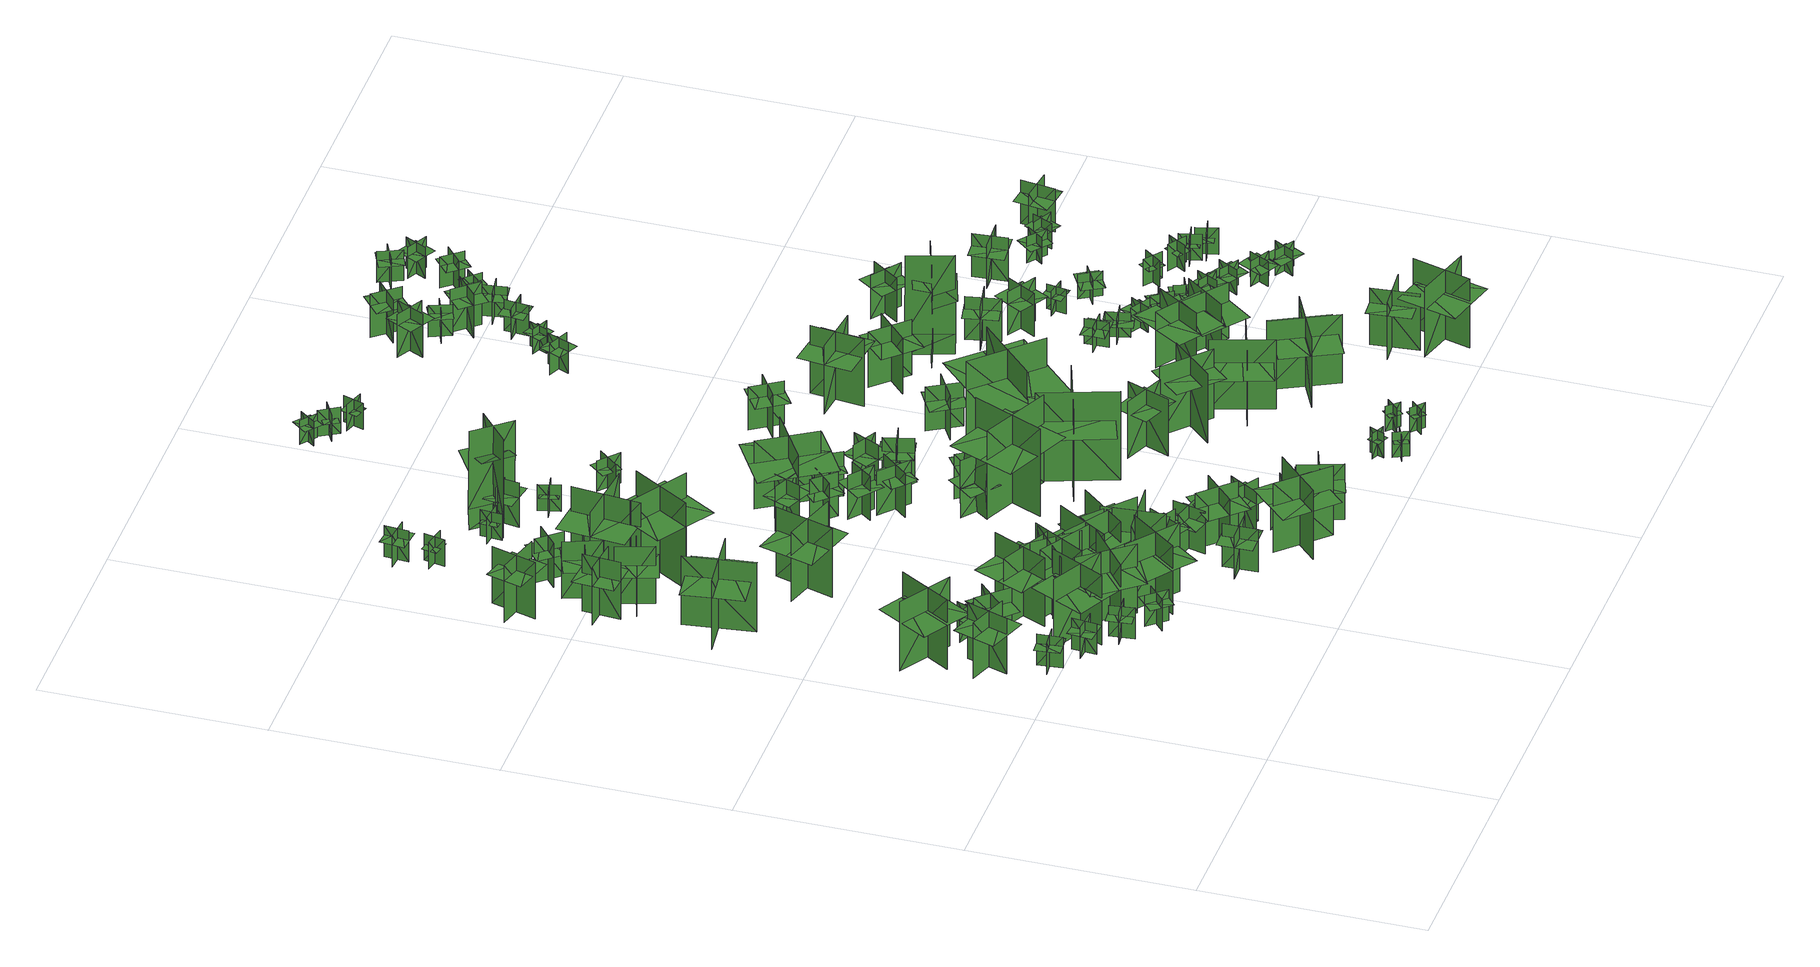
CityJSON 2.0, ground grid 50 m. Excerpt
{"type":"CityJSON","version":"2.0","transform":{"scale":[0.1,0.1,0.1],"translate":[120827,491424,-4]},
"CityObjects":{
"tree1":{"type":"SolitaryVegetationObject","geometry":[{"type":"MultiSurface","lod":"1","boundaries":[[[0,1,2]],[[0,2,3]],[[4,5,6]],[[4,6,7]],[[8,9,10]],[[8,10,11]],[[8,11,12]],[[8,12,13]]]}]},
"tree2":{"type":"SolitaryVegetationObject","geometry":[{"type":"MultiSurface","lod":"1","boundaries":[[[14,15,16]],[[14,16,17]],[[18,19,20]],[[18,20,21]],[[22,23,24]],[[22,24,25]],[[22,25,26]],[[22,26,27]]]}]},
"tree3":{"type":"SolitaryVegetationObject","geometry":[{"type":"MultiSurface","lod":"1","boundaries":[[[28,29,30]],[[28,30,31]],[[32,33,34]],[[32,34,35]],[[36,37,38]],[[36,38,39]],[[36,39,40]],[[36,40,41]]]}]},
"tree4":{"type":"SolitaryVegetationObject","geometry":[{"type":"MultiSurface","lod":"1","boundaries":[[[42,43,44]],[[42,44,45]],[[46,47,48]],[[46,48,49]],[[50,51,52]],[[50,52,53]],[[50,53,54]],[[50,54,55]]]}]},
"tree5":{"type":"SolitaryVegetationObject","geometry":[{"type":"MultiSurface","lod":"1","boundaries":[[[56,57,58]],[[56,58,59]],[[60,61,62]],[[60,62,63]],[[64,65,66]],[[64,66,67]],[[64,67,68]],[[64,68,69]]]}]},
"tree6":{"type":"SolitaryVegetationObject","geometry":[{"type":"MultiSurface","lod":"1","boundaries":[[[70,71,72]],[[70,72,73]],[[74,75,76]],[[74,76,77]],[[78,79,80]],[[78,80,81]],[[78,81,82]],[[78,82,83]]]}]},
"tree7":{"type":"SolitaryVegetationObject","geometry":[{"type":"MultiSurface","lod":"1","boundaries":[[[84,85,86]],[[84,86,87]],[[88,89,90]],[[88,90,91]],[[92,93,94]],[[92,94,95]],[[92,95,96]],[[92,96,97]]]}]},
"tree8":{"type":"SolitaryVegetationObject","geometry":[{"type":"MultiSurface","lod":"1","boundaries":[[[98,99,100]],[[98,100,101]],[[102,103,104]],[[102,104,105]],[[106,107,108]],[[106,108,109]],[[106,109,110]],[[106,110,111]]]}]},
"tree9":{"type":"SolitaryVegetationObject","geometry":[{"type":"MultiSurface","lod":"1","boundaries":[[[112,113,114]],[[112,114,115]],[[116,117,118]],[[116,118,119]],[[120,121,122]],[[120,122,123]],[[120,123,124]],[[120,124,125]]]}]},
"tree10":{"type":"SolitaryVegetationObject","geometry":[{"type":"MultiSurface","lod":"1","boundaries":[[[126,127,128]],[[126,128,129]],[[130,131,132]],[[130,132,133]],[[134,135,136]],[[134,136,137]],[[134,137,138]],[[134,138,139]]]}]},
"tree11":{"type":"SolitaryVegetationObject","geometry":[{"type":"MultiSurface","lod":"1","boundaries":[[[140,141,142]],[[140,142,143]],[[144,145,146]],[[144,146,147]],[[148,149,150]],[[148,150,151]],[[148,151,152]],[[148,152,153]]]}]},
"tree12":{"type":"SolitaryVegetationObject","geometry":[{"type":"MultiSurface","lod":"1","boundaries":[[[154,155,156]],[[154,156,157]],[[158,159,160]],[[158,160,161]],[[162,163,164]],[[162,164,165]],[[162,165,166]],[[162,166,167]]]}]},
"tree13":{"type":"SolitaryVegetationObject","geometry":[{"type":"MultiSurface","lod":"1","boundaries":[[[168,169,170]],[[168,170,171]],[[172,173,174]],[[172,174,175]],[[176,177,178]],[[176,178,179]],[[176,179,180]],[[176,180,181]]]}]},
"tree14":{"type":"SolitaryVegetationObject","geometry":[{"type":"MultiSurface","lod":"1","boundaries":[[[182,183,184]],[[182,184,185]],[[186,187,188]],[[186,188,189]],[[190,191,192]],[[190,192,193]],[[190,193,194]],[[190,194,195]]]}]},
"tree15":{"type":"SolitaryVegetationObject","geometry":[{"type":"MultiSurface","lod":"1","boundaries":[[[196,197,198]],[[196,198,199]],[[200,201,202]],[[200,202,203]],[[204,205,206]],[[204,206,207]],[[204,207,208]],[[204,208,209]]]}]},
"tree16":{"type":"SolitaryVegetationObject","geometry":[{"type":"MultiSurface","lod":"1","boundaries":[[[210,211,212]],[[210,212,213]],[[214,215,216]],[[214,216,217]],[[218,219,220]],[[218,220,221]],[[218,222,223]],[[218,223,219]]]}]},
"tree17":{"type":"SolitaryVegetationObject","geometry":[{"type":"MultiSurface","lod":"1","boundaries":[[[224,225,226]],[[224,226,227]],[[228,229,230]],[[228,230,231]],[[232,233,234]],[[232,234,235]],[[232,236,237]],[[232,237,233]]]}]},
"tree18":{"type":"SolitaryVegetationObject","geometry":[{"type":"MultiSurface","lod":"1","boundaries":[[[238,239,240]],[[238,240,241]],[[242,243,244]],[[242,244,245]],[[246,247,248]],[[246,248,249]],[[246,250,251]],[[246,251,247]]]}]},
"tree19":{"type":"SolitaryVegetationObject","geometry":[{"type":"MultiSurface","lod":"1","boundaries":[[[252,253,254]],[[252,254,255]],[[256,257,258]],[[256,258,259]],[[260,261,262]],[[260,262,263]],[[260,263,264]],[[260,264,265]]]}]},
"tree20":{"type":"SolitaryVegetationObject","geometry":[{"type":"MultiSurface","lod":"1","boundaries":[[[266,267,268]],[[266,268,269]],[[270,271,272]],[[270,272,273]],[[274,275,276]],[[274,276,277]],[[274,278,279]],[[274,279,275]]]}]},
"tree21":{"type":"SolitaryVegetationObject","geometry":[{"type":"MultiSurface","lod":"1","boundaries":[[[280,281,282]],[[280,282,283]],[[284,285,286]],[[284,286,287]],[[288,289,290]],[[288,290,291]],[[288,291,292]],[[288,292,293]]]}]},
"tree22":{"type":"SolitaryVegetationObject","geometry":[{"type":"MultiSurface","lod":"1","boundaries":[[[294,295,296]],[[294,296,297]],[[298,299,300]],[[298,300,301]],[[302,303,304]],[[302,304,305]],[[302,305,306]],[[302,306,307]]]}]},
"tree23":{"type":"SolitaryVegetationObject","geometry":[{"type":"MultiSurface","lod":"1","boundaries":[[[308,309,310]],[[308,310,311]],[[312,313,314]],[[312,314,315]],[[316,317,318]],[[316,318,319]],[[316,319,320]],[[316,320,321]]]}]},
"tree24":{"type":"SolitaryVegetationObject","geometry":[{"type":"MultiSurface","lod":"1","boundaries":[[[322,323,324]],[[322,324,325]],[[326,327,328]],[[326,328,329]],[[330,331,332]],[[330,332,333]],[[330,333,334]],[[330,334,335]]]}]},
"tree25":{"type":"SolitaryVegetationObject","geometry":[{"type":"MultiSurface","lod":"1","boundaries":[[[336,337,338]],[[336,338,339]],[[340,341,342]],[[340,342,343]],[[344,345,346]],[[344,346,347]],[[344,348,349]],[[344,349,345]]]}]},
"tree26":{"type":"SolitaryVegetationObject","geometry":[{"type":"MultiSurface","lod":"1","boundaries":[[[350,351,352]],[[350,352,353]],[[354,355,356]],[[354,356,357]],[[358,359,360]],[[358,360,361]],[[358,361,362]],[[358,362,363]]]}]},
"tree27":{"type":"SolitaryVegetationObject","geometry":[{"type":"MultiSurface","lod":"1","boundaries":[[[364,365,366]],[[364,366,367]],[[368,369,370]],[[368,370,371]],[[372,373,374]],[[372,374,375]],[[372,375,376]],[[372,376,377]]]}]},
"tree28":{"type":"SolitaryVegetationObject","geometry":[{"type":"MultiSurface","lod":"1","boundaries":[[[378,379,380]],[[378,380,381]],[[382,383,384]],[[382,384,385]],[[386,387,388]],[[386,388,389]],[[386,389,390]],[[386,390,391]]]}]},
"tree29":{"type":"SolitaryVegetationObject","geometry":[{"type":"MultiSurface","lod":"1","boundaries":[[[392,393,394]],[[392,394,395]],[[396,397,398]],[[396,398,399]],[[400,401,402]],[[400,402,403]],[[400,403,404]],[[400,404,405]]]}]},
"tree30":{"type":"SolitaryVegetationObject","geometry":[{"type":"MultiSurface","lod":"1","boundaries":[[[406,407,408]],[[406,408,409]],[[410,411,412]],[[410,412,413]],[[414,415,416]],[[414,416,417]],[[414,417,418]],[[414,418,419]]]}]},
"tree31":{"type":"SolitaryVegetationObject","geometry":[{"type":"MultiSurface","lod":"1","boundaries":[[[420,421,422]],[[420,422,423]],[[424,425,426]],[[424,426,427]],[[428,429,430]],[[428,430,431]],[[428,431,432]],[[428,432,433]]]}]},
"tree32":{"type":"SolitaryVegetationObject","geometry":[{"type":"MultiSurface","lod":"1","boundaries":[[[434,435,436]],[[434,436,437]],[[438,439,440]],[[438,440,441]],[[442,443,444]],[[442,444,445]],[[442,445,446]],[[442,446,447]]]}]},
"tree33":{"type":"SolitaryVegetationObject","geometry":[{"type":"MultiSurface","lod":"1","boundaries":[[[448,449,450]],[[448,450,451]],[[452,453,454]],[[452,454,455]],[[456,457,458]],[[456,458,459]],[[456,459,460]],[[456,460,461]]]}]},
"tree34":{"type":"SolitaryVegetationObject","geometry":[{"type":"MultiSurface","lod":"1","boundaries":[[[462,463,464]],[[462,464,465]],[[466,467,468]],[[466,468,469]],[[470,471,472]],[[470,472,473]],[[470,473,474]],[[470,474,475]]]}]},
"tree35":{"type":"SolitaryVegetationObject","geometry":[{"type":"MultiSurface","lod":"1","boundaries":[[[476,477,478]],[[476,478,479]],[[480,481,482]],[[480,482,483]],[[484,485,486]],[[484,486,487]],[[484,487,488]],[[484,488,489]]]}]},
"tree36":{"type":"SolitaryVegetationObject","geometry":[{"type":"MultiSurface","lod":"1","boundaries":[[[490,491,492]],[[490,492,493]],[[494,495,496]],[[494,496,497]],[[498,499,500]],[[498,500,501]],[[498,501,502]],[[498,502,503]]]}]},
"tree37":{"type":"SolitaryVegetationObject","geometry":[{"type":"MultiSurface","lod":"1","boundaries":[[[504,505,506]],[[504,506,507]],[[508,509,510]],[[508,510,511]],[[512,513,514]],[[512,514,515]],[[512,515,516]],[[512,516,517]]]}]},
"tree38":{"type":"SolitaryVegetationObject","geometry":[{"type":"MultiSurface","lod":"1","boundaries":[[[518,519,520]],[[518,520,521]],[[522,523,524]],[[522,524,525]],[[526,527,528]],[[526,528,529]],[[526,530,531]],[[526,531,527]]]}]},
"tree39":{"type":"SolitaryVegetationObject","geometry":[{"type":"MultiSurface","lod":"1","boundaries":[[[532,533,534]],[[532,534,535]],[[536,537,538]],[[536,538,539]],[[540,541,542]],[[540,542,543]],[[540,544,545]],[[540,545,541]]]}]},
"tree40":{"type":"SolitaryVegetationObject","geometry":[{"type":"MultiSurface","lod":"1","boundaries":[[[546,547,548]],[[546,548,549]],[[550,551,552]],[[550,552,553]],[[554,555,551]],[[554,551,550]],[[556,557,547]],[[556,547,546]],[[558,559,560]],[[558,560,561]],[[562,563,564]],[[562,564,565]]]}]},
"tree41":{"type":"SolitaryVegetationObject","geometry":[{"type":"MultiSurface","lod":"1","boundaries":[[[566,567,568]],[[566,568,569]],[[570,571,572]],[[570,572,573]],[[574,575,576]],[[574,576,577]],[[574,578,579]],[[574,579,575]]]}]},
"tree42":{"type":"SolitaryVegetationObject","geometry":[{"type":"MultiSurface","lod":"1","boundaries":[[[580,581,582]],[[580,582,583]],[[584,585,586]],[[584,586,587]],[[588,589,590]],[[588,590,591]],[[588,592,593]],[[588,593,589]]]}]},
"tree43":{"type":"SolitaryVegetationObject","geometry":[{"type":"MultiSurface","lod":"1","boundaries":[[[594,595,596]],[[594,596,597]],[[598,599,600]],[[598,600,601]],[[602,603,599]],[[602,599,598]],[[604,605,595]],[[604,595,594]],[[594,595,606]],[[594,606,607]],[[594,608,609]],[[594,609,595]]]}]},
"tree44":{"type":"SolitaryVegetationObject","geometry":[{"type":"MultiSurface","lod":"1","boundaries":[[[610,611,612]],[[610,612,613]],[[614,615,616]],[[614,616,617]],[[618,619,620]],[[618,620,621]],[[618,621,622]],[[618,622,623]]]}]},
"tree45":{"type":"SolitaryVegetationObject","geometry":[{"type":"MultiSurface","lod":"1","boundaries":[[[624,625,626]],[[624,626,627]],[[628,629,630]],[[628,630,631]],[[632,633,634]],[[632,634,635]],[[632,636,637]],[[632,637,633]]]}]},
"tree46":{"type":"SolitaryVegetationObject","geometry":[{"type":"MultiSurface","lod":"1","boundaries":[[[638,639,640]],[[638,640,641]],[[642,643,644]],[[642,644,645]],[[646,647,648]],[[646,648,649]],[[646,649,650]],[[646,650,651]]]}]},
"tree47":{"type":"SolitaryVegetationObject","geometry":[{"type":"MultiSurface","lod":"1","boundaries":[[[652,653,654]],[[652,654,655]],[[656,657,658]],[[656,658,659]],[[660,661,662]],[[660,662,663]],[[660,663,664]],[[660,664,665]]]}]},
"tree48":{"type":"SolitaryVegetationObject","geometry":[{"type":"MultiSurface","lod":"1","boundaries":[[[666,667,668]],[[666,668,669]],[[670,671,672]],[[670,672,673]],[[674,675,676]],[[674,676,677]],[[674,678,679]],[[674,679,675]]]}]},
"tree49":{"type":"SolitaryVegetationObject","geometry":[{"type":"MultiSurface","lod":"1","boundaries":[[[680,681,682]],[[680,682,683]],[[684,685,686]],[[684,686,687]],[[688,689,690]],[[688,690,691]],[[688,692,693]],[[688,693,689]]]}]},
"tree50":{"type":"SolitaryVegetationObject","geometry":[{"type":"MultiSurface","lod":"1","boundaries":[[[694,695,696]],[[694,696,697]],[[698,699,700]],[[698,700,701]],[[702,703,704]],[[702,704,705]],[[702,706,707]],[[702,707,703]]]}]},
"tree51":{"type":"SolitaryVegetationObject","geometry":[{"type":"MultiSurface","lod":"1","boundaries":[[[708,709,710]],[[708,710,711]],[[712,713,714]],[[712,714,715]],[[716,717,718]],[[716,718,719]],[[716,719,720]],[[716,720,721]]]}]},
"tree52":{"type":"SolitaryVegetationObject","geometry":[{"type":"MultiSurface","lod":"1","boundaries":[[[722,723,724]],[[722,724,725]],[[726,727,728]],[[726,728,729]],[[730,731,732]],[[730,732,733]],[[730,734,735]],[[730,735,731]]]}]},
"tree53":{"type":"SolitaryVegetationObject","geometry":[{"type":"MultiSurface","lod":"1","boundaries":[[[736,737,738]],[[736,738,739]],[[740,741,742]],[[740,742,743]],[[744,745,746]],[[744,746,747]],[[744,748,749]],[[744,749,745]]]}]},
"tree54":{"type":"SolitaryVegetationObject","geometry":[{"type":"MultiSurface","lod":"1","boundaries":[[[750,751,752]],[[750,752,753]],[[754,755,756]],[[754,756,757]],[[758,759,760]],[[758,760,761]],[[758,761,762]],[[758,762,763]]]}]},
"tree55":{"type":"SolitaryVegetationObject","geometry":[{"type":"MultiSurface","lod":"1","boundaries":[[[764,765,766]],[[764,766,767]],[[768,769,770]],[[768,770,771]],[[772,773,774]],[[772,774,775]],[[772,775,776]],[[772,776,777]]]}]},
"tree56":{"type":"SolitaryVegetationObject","geometry":[{"type":"MultiSurface","lod":"1","boundaries":[[[778,779,780]],[[778,780,781]],[[782,783,784]],[[782,784,785]],[[786,787,788]],[[786,788,789]],[[786,789,790]],[[786,790,791]]]}]},
"tree57":{"type":"SolitaryVegetationObject","geometry":[{"type":"MultiSurface","lod":"1","boundaries":[[[792,793,794]],[[792,794,795]],[[796,797,798]],[[796,798,799]],[[800,801,802]],[[800,802,803]],[[800,804,805]],[[800,805,801]]]}]},
"tree58":{"type":"SolitaryVegetationObject","geometry":[{"type":"MultiSurface","lod":"1","boundaries":[[[806,807,808]],[[806,808,809]],[[810,811,812]],[[810,812,813]],[[814,815,816]],[[814,816,817]],[[814,817,818]],[[814,818,819]]]}]},
"tree59":{"type":"SolitaryVegetationObject","geometry":[{"type":"MultiSurface","lod":"1","boundaries":[[[820,821,822]],[[820,822,823]],[[824,825,826]],[[824,826,827]],[[828,829,830]],[[828,830,831]],[[828,831,832]],[[828,832,833]]]}]},
"tree60":{"type":"SolitaryVegetationObject","geometry":[{"type":"MultiSurface","lod":"1","boundaries":[[[834,835,836]],[[834,836,837]],[[838,839,840]],[[838,840,841]],[[842,843,844]],[[842,844,845]],[[842,845,846]],[[842,846,847]]]}]},
"tree61":{"type":"SolitaryVegetationObject","geometry":[{"type":"MultiSurface","lod":"1","boundaries":[[[848,849,850]],[[848,850,851]],[[852,853,854]],[[852,854,855]],[[856,857,858]],[[856,858,859]],[[856,859,860]],[[856,860,861]]]}]},
"tree62":{"type":"SolitaryVegetationObject","geometry":[{"type":"MultiSurface","lod":"1","boundaries":[[[862,863,864]],[[862,864,865]],[[866,867,868]],[[866,868,869]],[[870,871,872]],[[870,872,873]],[[870,873,874]],[[870,874,875]]]}]},
"tree63":{"type":"SolitaryVegetationObject","geometry":[{"type":"MultiSurface","lod":"1","boundaries":[[[876,877,878]],[[876,878,879]],[[880,881,882]],[[880,882,883]],[[884,885,886]],[[884,886,887]],[[884,885,888]],[[884,888,889]]]}]},
"tree64":{"type":"SolitaryVegetationObject","geometry":[{"type":"MultiSurface","lod":"1","boundaries":[[[890,891,892]],[[890,892,893]],[[894,895,896]],[[894,896,897]],[[898,899,900]],[[898,900,901]],[[898,901,902]],[[898,902,903]]]}]},
"tree65":{"type":"SolitaryVegetationObject","geometry":[{"type":"MultiSurface","lod":"1","boundaries":[[[904,905,906]],[[904,906,907]],[[908,909,910]],[[908,910,911]],[[912,913,914]],[[912,914,915]],[[912,915,916]],[[912,916,917]]]}]},
"tree66":{"type":"SolitaryVegetationObject","geometry":[{"type":"MultiSurface","lod":"1","boundaries":[[[918,919,920]],[[918,920,921]],[[922,923,924]],[[922,924,925]],[[926,927,928]],[[926,928,929]],[[926,930,931]],[[926,931,927]]]}]},
"tree67":{"type":"SolitaryVegetationObject","geometry":[{"type":"MultiSurface","lod":"1","boundaries":[[[932,933,934]],[[932,934,935]],[[936,937,938]],[[936,938,939]],[[940,941,942]],[[940,942,943]],[[940,943,944]],[[940,944,945]]]}]},
"tree68":{"type":"SolitaryVegetationObject","geometry":[{"type":"MultiSurface","lod":"1","boundaries":[[[946,947,948]],[[946,948,949]],[[950,951,952]],[[950,952,953]],[[954,955,956]],[[954,956,957]],[[954,957,958]],[[954,958,959]]]}]},
"tree69":{"type":"SolitaryVegetationObject","geometry":[{"type":"MultiSurface","lod":"1","boundaries":[[[960,961,962]],[[960,962,963]],[[964,965,966]],[[964,966,967]],[[968,969,970]],[[968,970,971]],[[968,971,972]],[[968,972,973]]]}]},
"tree70":{"type":"SolitaryVegetationObject","geometry":[{"type":"MultiSurface","lod":"1","boundaries":[[[974,975,976]],[[974,976,977]],[[978,979,980]],[[978,980,981]],[[982,983,984]],[[982,984,985]],[[982,985,986]],[[982,986,987]]]}]},
"tree71":{"type":"SolitaryVegetationObject","geometry":[{"type":"MultiSurface","lod":"1","boundaries":[[[988,989,990]],[[988,990,991]],[[992,993,994]],[[992,994,995]],[[996,997,998]],[[996,998,999]],[[996,999,1000]],[[996,1000,1001]]]}]},
"tree72":{"type":"SolitaryVegetationObject","geometry":[{"type":"MultiSurface","lod":"1","boundaries":[[[1002,1003,1004]],[[1002,1004,1005]],[[1006,1007,1008]],[[1006,1008,1009]],[[1010,1011,1012]],[[1010,1012,1013]],[[1010,1013,1014]],[[1010,1014,1015]]]}]},
"tree73":{"type":"SolitaryVegetationObject","geometry":[{"type":"MultiSurface","lod":"1","boundaries":[[[1016,1017,1018]],[[1016,1018,1019]],[[1020,1021,1022]],[[1020,1022,1023]],[[1024,1025,1026]],[[1024,1026,1027]],[[1024,1027,1028]],[[1024,1028,1029]]]}]},
"tree74":{"type":"SolitaryVegetationObject","geometry":[{"type":"MultiSurface","lod":"1","boundaries":[[[1030,1031,1032]],[[1030,1032,1033]],[[1034,1035,1036]],[[1034,1036,1037]],[[1038,1039,1040]],[[1038,1040,1041]],[[1038,1041,1042]],[[1038,1042,1043]]]}]},
"tree75":{"type":"SolitaryVegetationObject","geometry":[{"type":"MultiSurface","lod":"1","boundaries":[[[1044,1045,1046]],[[1044,1046,1047]],[[1048,1049,1050]],[[1048,1050,1051]],[[1052,1053,1049]],[[1052,1049,1048]],[[1054,1055,1045]],[[1054,1045,1044]],[[1056,1057,1058]],[[1056,1058,1059]],[[1060,1061,1062]],[[1060,1062,1063]]]}]},
"tree76":{"type":"SolitaryVegetationObject","geometry":[{"type":"MultiSurface","lod":"1","boundaries":[[[1064,1065,1066]],[[1064,1066,1067]],[[1068,1069,1070]],[[1068,1070,1071]],[[1072,1073,1074]],[[1072,1074,1075]],[[1072,1075,1076]],[[1072,1076,1077]]]}]},
"tree77":{"type":"SolitaryVegetationObject","geometry":[{"type":"MultiSurface","lod":"1","boundaries":[[[1078,1079,1080]],[[1078,1080,1081]],[[1082,1083,1084]],[[1082,1084,1085]],[[1086,1087,1088]],[[1086,1088,1089]],[[1086,1089,1090]],[[1086,1090,1091]]]}]},
"tree78":{"type":"SolitaryVegetationObject","geometry":[{"type":"MultiSurface","lod":"1","boundaries":[[[1092,1093,1094]],[[1092,1094,1095]],[[1096,1097,1098]],[[1096,1098,1099]],[[1100,1101,1102]],[[1100,1102,1103]],[[1100,1104,1105]],[[1100,1105,1101]]]}]},
"tree79":{"type":"SolitaryVegetationObject","geometry":[{"type":"MultiSurface","lod":"1","boundaries":[[[1106,1107,1108]],[[1106,1108,1109]],[[1110,1111,1112]],[[1110,1112,1113]],[[1114,1115,1116]],[[1114,1116,1117]],[[1114,1117,1118]],[[1114,1118,1119]]]}]},
"tree80":{"type":"SolitaryVegetationObject","geometry":[{"type":"MultiSurface","lod":"1","boundaries":[[[1120,1121,1122]],[[1120,1122,1123]],[[1124,1125,1126]],[[1124,1126,1127]],[[1128,1129,1130]],[[1128,1130,1131]],[[1128,1131,1132]],[[1128,1132,1133]]]}]},
"tree81":{"type":"SolitaryVegetationObject","geometry":[{"type":"MultiSurface","lod":"1","boundaries":[[[1134,1135,1136]],[[1134,1136,1137]],[[1138,1139,1140]],[[1138,1140,1141]],[[1142,1143,1144]],[[1142,1144,1145]],[[1142,1145,1146]],[[1142,1146,1147]]]}]},
"tree82":{"type":"SolitaryVegetationObject","geometry":[{"type":"MultiSurface","lod":"1","boundaries":[[[1148,1149,1150]],[[1148,1150,1151]],[[1152,1153,1154]],[[1152,1154,1155]],[[1156,1157,1158]],[[1156,1158,1159]],[[1156,1159,1160]],[[1156,1160,1161]]]}]},
"tree83":{"type":"SolitaryVegetationObject","geometry":[{"type":"MultiSurface","lod":"1","boundaries":[[[1162,1163,1164]],[[1162,1164,1165]],[[1166,1167,1168]],[[1166,1168,1169]],[[1170,1171,1172]],[[1170,1172,1173]],[[1170,1173,1174]],[[1170,1174,1175]]]}]},
"tree84":{"type":"SolitaryVegetationObject","geometry":[{"type":"MultiSurface","lod":"1","boundaries":[[[1176,1177,1178]],[[1176,1178,1179]],[[1180,1181,1182]],[[1180,1182,1183]],[[1184,1185,1186]],[[1184,1186,1187]],[[1184,1187,1188]],[[1184,1188,1189]]]}]},
"tree85":{"type":"SolitaryVegetationObject","geometry":[{"type":"MultiSurface","lod":"1","boundaries":[[[1190,1191,1192]],[[1190,1192,1193]],[[1194,1195,1196]],[[1194,1196,1197]],[[1198,1199,1200]],[[1198,1200,1201]],[[1198,1201,1202]],[[1198,1202,1203]]]}]},
"tree86":{"type":"SolitaryVegetationObject","geometry":[{"type":"MultiSurface","lod":"1","boundaries":[[[1204,1205,1206]],[[1204,1206,1207]],[[1208,1209,1210]],[[1208,1210,1211]],[[1212,1213,1214]],[[1212,1214,1215]],[[1212,1215,1216]],[[1212,1216,1217]]]}]},
"tree87":{"type":"SolitaryVegetationObject","geometry":[{"type":"MultiSurface","lod":"1","boundaries":[[[1218,1219,1220]],[[1218,1220,1221]],[[1222,1223,1224]],[[1222,1224,1225]],[[1226,1227,1228]],[[1226,1228,1229]],[[1226,1229,1230]],[[1226,1230,1231]]]}]},
"tree88":{"type":"SolitaryVegetationObject","geometry":[{"type":"MultiSurface","lod":"1","boundaries":[[[1232,1233,1234]],[[1232,1234,1235]],[[1236,1237,1238]],[[1236,1238,1239]],[[1240,1241,1242]],[[1240,1242,1243]],[[1240,1243,1244]],[[1240,1244,1245]]]}]},
"tree89":{"type":"SolitaryVegetationObject","geometry":[{"type":"MultiSurface","lod":"1","boundaries":[[[1246,1247,1248]],[[1246,1248,1249]],[[1250,1251,1252]],[[1250,1252,1253]],[[1254,1255,1256]],[[1254,1256,1257]],[[1254,1257,1258]],[[1254,1258,1259]]]}]},
"tree90":{"type":"SolitaryVegetationObject","geometry":[{"type":"MultiSurface","lod":"1","boundaries":[[[1260,1261,1262]],[[1260,1262,1263]],[[1264,1265,1266]],[[1264,1266,1267]],[[1268,1269,1270]],[[1268,1270,1271]],[[1268,1271,1272]],[[1268,1272,1273]]]}]},
"tree91":{"type":"SolitaryVegetationObject","geometry":[{"type":"MultiSurface","lod":"1","boundaries":[[[1274,1275,1276]],[[1274,1276,1277]],[[1278,1279,1280]],[[1278,1280,1281]],[[1282,1283,1284]],[[1282,1284,1285]],[[1282,1285,1286]],[[1282,1286,1287]]]}]},
"tree92":{"type":"SolitaryVegetationObject","geometry":[{"type":"MultiSurface","lod":"1","boundaries":[[[1288,1289,1290]],[[1288,1290,1291]],[[1292,1293,1294]],[[1292,1294,1295]],[[1296,1297,1298]],[[1296,1298,1299]],[[1296,1299,1300]],[[1296,1300,1301]]]}]},
"tree93":{"type":"SolitaryVegetationObject","geometry":[{"type":"MultiSurface","lod":"1","boundaries":[[[1302,1303,1304]],[[1302,1304,1305]],[[1306,1307,1308]],[[1306,1308,1309]],[[1310,1311,1312]],[[1310,1312,1313]],[[1310,1313,1314]],[[1310,1314,1315]]]}]},
"tree94":{"type":"SolitaryVegetationObject","geometry":[{"type":"MultiSurface","lod":"1","boundaries":[[[1316,1317,1318]],[[1316,1318,1319]],[[1320,1321,1322]],[[1320,1322,1323]],[[1324,1325,1326]],[[1324,1326,1327]],[[1324,1327,1328]],[[1324,1328,1329]]]}]},
"tree95":{"type":"SolitaryVegetationObject","geometry":[{"type":"MultiSurface","lod":"1","boundaries":[[[1330,1331,1332]],[[1330,1332,1333]],[[1334,1335,1336]],[[1334,1336,1337]],[[1338,1339,1340]],[[1338,1340,1341]],[[1338,1341,1342]],[[1338,1342,1343]]]}]},
"tree96":{"type":"SolitaryVegetationObject","geometry":[{"type":"MultiSurface","lod":"1","boundaries":[[[1344,1345,1346]],[[1344,1346,1347]],[[1348,1349,1350]],[[1348,1350,1351]],[[1352,1353,1354]],[[1352,1354,1355]],[[1352,1355,1356]],[[1352,1356,1357]]]}]},
"tree97":{"type":"SolitaryVegetationObject","geometry":[{"type":"MultiSurface","lod":"1","boundaries":[[[1358,1359,1360]],[[1358,1360,1361]],[[1362,1363,1364]],[[1362,1364,1365]],[[1366,1367,1368]],[[1366,1368,1369]],[[1366,1369,1370]],[[1366,1370,1371]]]}]},
"tree98":{"type":"SolitaryVegetationObject","geometry":[{"type":"MultiSurface","lod":"1","boundaries":[[[1372,1373,1374]],[[1372,1374,1375]],[[1376,1377,1378]],[[1376,1378,1379]],[[1380,1381,1382]],[[1380,1382,1383]],[[1380,1383,1384]],[[1380,1384,1385]]]}]},
"tree99":{"type":"SolitaryVegetationObject","geometry":[{"type":"MultiSurface","lod":"1","boundaries":[[[1386,1387,1388]],[[1386,1388,1389]],[[1390,1391,1392]],[[1390,1392,1393]],[[1394,1395,1396]],[[1394,1396,1397]],[[1394,1397,1398]],[[1394,1398,1399]]]}]},
"tree100":{"type":"SolitaryVegetationObject","geometry":[{"type":"MultiSurface","lod":"1","boundaries":[[[1400,1401,1402]],[[1400,1402,1403]],[[1404,1405,1406]],[[1404,1406,1407]],[[1408,1409,1410]],[[1408,1410,1411]],[[1408,1411,1412]],[[1408,1412,1413]]]}]},
"tree101":{"type":"SolitaryVegetationObject","geometry":[{"type":"MultiSurface","lod":"1","boundaries":[[[1414,1415,1416]],[[1414,1416,1417]],[[1418,1419,1420]],[[1418,1420,1421]],[[1422,1423,1424]],[[1422,1424,1425]],[[1422,1425,1426]],[[1422,1426,1427]]]}]},
"tree102":{"type":"SolitaryVegetationObject","geometry":[{"type":"MultiSurface","lod":"1","boundaries":[[[1428,1429,1430]],[[1428,1430,1431]],[[1432,1433,1434]],[[1432,1434,1435]],[[1436,1437,1438]],[[1436,1438,1439]],[[1436,1439,1440]],[[1436,1440,1441]]]}]},
"tree103":{"type":"SolitaryVegetationObject","geometry":[{"type":"MultiSurface","lod":"1","boundaries":[[[1442,1443,1444]],[[1442,1444,1445]],[[1446,1447,1448]],[[1446,1448,1449]],[[1450,1451,1452]],[[1450,1452,1453]],[[1450,1453,1454]],[[1450,1454,1455]]]}]},
"tree104":{"type":"SolitaryVegetationObject","geometry":[{"type":"MultiSurface","lod":"1","boundaries":[[[1456,1457,1458]],[[1456,1458,1459]],[[1460,1461,1462]],[[1460,1462,1463]],[[1464,1465,1466]],[[1464,1466,1467]],[[1464,1467,1468]],[[1464,1468,1469]]]}]},
"tree105":{"type":"SolitaryVegetationObject","geometry":[{"type":"MultiSurface","lod":"1","boundaries":[[[1470,1471,1472]],[[1470,1472,1473]],[[1474,1475,1476]],[[1474,1476,1477]],[[1478,1479,1480]],[[1478,1480,1481]],[[1478,1481,1482]],[[1478,1482,1483]]]}]},
"tree106":{"type":"SolitaryVegetationObject","geometry":[{"type":"MultiSurface","lod":"1","boundaries":[[[1484,1485,1486]],[[1484,1486,1487]],[[1488,1489,1490]],[[1488,1490,1491]],[[1492,1493,1494]],[[1492,1494,1495]],[[1492,1495,1496]],[[1492,1496,1497]]]}]},
"tree107":{"type":"SolitaryVegetationObject","geometry":[{"type":"MultiSurface","lod":"1","boundaries":[[[1498,1499,1500]],[[1498,1500,1501]],[[1502,1503,1504]],[[1502,1504,1505]],[[1506,1507,1508]],[[1506,1508,1509]],[[1506,1509,1510]],[[1506,1510,1511]]]}]},
"tree108":{"type":"SolitaryVegetationObject","geometry":[{"type":"MultiSurface","lod":"1","boundaries":[[[1512,1513,1514]],[[1512,1514,1515]],[[1516,1517,1518]],[[1516,1518,1519]],[[1520,1521,1522]],[[1520,1522,1523]],[[1520,1523,1524]],[[1520,1524,1525]]]}]},
"tree109":{"type":"SolitaryVegetationObject","geometry":[{"type":"MultiSurface","lod":"1","boundaries":[[[1526,1527,1528]],[[1526,1528,1529]],[[1530,1531,1532]],[[1530,1532,1533]],[[1534,1535,1536]],[[1534,1536,1537]],[[1534,1537,1538]],[[1534,1538,1539]]]}]}
},
"vertices":[
[140,508,64],[85,502,64],[85,502,141],[140,508,141],[112,531,64],[117,476,64],[117,476,141],[112,531,141],[112,531,119],[84,529,119],[90,474,119],[117,476,119],[145,479,119],[140,534,119],
[76,585,54],[108,679,54],[108,679,193],[76,585,193],[135,613,54],[41,646,54],[41,646,193],[135,613,193],[135,613,154],[152,661,154],[57,693,154],[41,646,154],[25,599,154],[119,566,154],
[140,829,46],[68,711,46],[68,711,219],[140,829,219],[33,803,46],[151,731,46],[151,731,219],[33,803,219],[128,827,163],[73,859,163],[2,740,163],[57,707,163],[112,675,163],[183,794,163],
[163,453,63],[218,449,63],[218,449,140],[163,453,140],[186,425,63],[191,480,63],[191,480,140],[186,425,140],[186,425,118],[214,423,118],[219,478,118],[191,480,118],[164,483,118],[159,427,118],
[258,421,63],[264,366,63],[264,366,140],[258,421,140],[235,392,63],[290,398,63],[290,398,140],[235,392,140],[235,392,118],[237,365,118],[292,371,118],[290,398,118],[287,426,118],[232,420,118],
[163,624,52],[227,685,52],[227,685,161],[163,624,161],[233,622,52],[173,686,52],[173,686,161],[233,622,161],[171,623,126],[200,594,126],[263,656,126],[234,685,126],[206,714,126],[143,653,126],
[165,714,49],[216,692,49],[216,692,126],[165,714,126],[179,679,49],[200,730,49],[200,730,126],[179,679,126],[179,679,105],[204,668,105],[226,719,105],[200,730,105],[175,741,105],[153,690,105],
[300,554,53],[237,430,53],[237,430,226],[300,554,226],[195,520,53],[319,457,53],[319,457,226],[195,520,226],[287,550,170],[230,578,170],[169,454,170],[227,426,170],[284,398,170],[345,523,170],
[352,359,62],[310,322,62],[310,322,139],[352,359,139],[315,361,62],[351,320,62],[351,320,139],[315,361,139],[315,361,118],[294,343,118],[330,302,118],[351,320,118],[372,338,118],[336,380,118],
[99,1131,35],[79,1287,35],[79,1287,206],[99,1131,206],[167,1220,35],[11,1201,35],[11,1201,206],[167,1220,206],[161,1219,159],[152,1288,159],[9,1270,159],[17,1202,159],[25,1133,159],[169,1151,159],
[393,489,54],[284,403,54],[284,403,226],[393,489,226],[284,502,54],[369,393,54],[369,393,226],[284,502,226],[380,491,171],[340,541,171],[232,453,171],[273,404,171],[313,354,171],[420,441,171],
[372,586,46],[247,644,46],[247,644,218],[372,586,218],[334,689,46],[276,564,46],[276,564,218],[334,689,218],[369,599,163],[394,657,163],[268,713,163],[242,654,163],[216,596,163],[343,540,163],
[414,511,50],[294,580,50],[294,580,222],[414,511,222],[386,617,50],[317,497,50],[317,497,222],[386,617,222],[412,523,166],[443,579,166],[322,646,166],[291,590,166],[260,534,166],[381,467,166],
[283,531,46],[390,619,46],[390,619,219],[283,531,219],[393,520,46],[305,627,46],[305,627,219],[393,520,219],[296,529,163],[338,480,163],[443,570,163],[402,619,163],[360,667,163],[255,578,163],
[469,431,54],[384,322,54],[384,322,226],[469,431,226],[360,418,54],[469,333,54],[469,333,226],[360,418,226],[456,430,170],[404,469,170],[321,358,170],[373,320,170],[424,281,170],[507,392,170],
[91,1422,13],[98,1507,13],[98,1507,155],[91,1422,155],[141,1464,13],[56,1472,13],[56,1472,155],[141,1464,155],[141,1464,109],[56,1472,109],[52,1425,109],[137,1418,109],[145,1511,109],[59,1518,109],
[114,1620,12],[12,1649,12],[12,1649,153],[114,1620,153],[73,1693,12],[44,1591,12],[44,1591,153],[73,1693,153],[106,1622,116],[12,1649,116],[1,1609,116],[94,1582,116],[117,1663,116],[24,1690,116],
[142,1451,13],[168,1370,13],[168,1370,155],[142,1451,155],[112,1393,13],[193,1419,13],[193,1419,155],[112,1393,155],[112,1393,109],[193,1419,109],[180,1463,109],[98,1438,109],[126,1349,109],[207,1374,109],
[493,482,45],[376,556,45],[376,556,218],[493,482,218],[469,589,45],[394,472,45],[394,472,218],[469,589,218],[491,494,162],[524,549,162],[406,621,162],[372,567,162],[339,512,162],[457,440,162],
[187,1533,14],[107,1503,14],[107,1503,156],[187,1533,156],[127,1560,14],[157,1480,14],[157,1480,156],[127,1560,156],[127,1560,109],[157,1480,109],[201,1497,109],[170,1576,109],[83,1543,109],[114,1463,109],
[362,1057,32],[230,1097,32],[230,1097,204],[362,1057,204],[310,1154,32],[270,1021,32],[270,1021,204],[310,1154,204],[357,1069,148],[374,1131,148],[241,1168,148],[224,1106,148],[206,1045,148],[340,1007,148],
[570,438,48],[433,426,48],[433,426,221],[570,438,221],[486,509,48],[498,371,48],[498,371,221],[486,509,221],[561,447,165],[554,511,165],[417,496,165],[423,433,165],[430,369,165],[568,384,165],
[547,448,43],[443,539,43],[443,539,216],[547,448,216],[540,558,43],[449,454,43],[449,454,216],[540,558,216],[547,461,160],[588,510,160],[483,599,160],[442,551,160],[400,502,160],[506,412,160],
[581,275,55],[583,198,55],[583,198,162],[581,275,162],[545,238,55],[623,240,55],[623,240,162],[545,238,162],[545,238,132],[546,199,132],[624,201,132],[623,240,132],[622,279,132],[544,277,132],
[206,1579,16],[163,1630,16],[163,1630,126],[206,1579,126],[210,1630,16],[159,1587,16],[159,1587,126],[210,1630,126],[210,1630,90],[159,1587,90],[182,1559,90],[233,1602,90],[186,1658,90],[136,1615,90],
[229,1570,10],[213,1416,10],[213,1416,225],[229,1570,225],[148,1505,10],[303,1490,10],[303,1490,225],[148,1505,225],[148,1505,165],[141,1428,165],[295,1413,165],[303,1490,165],[310,1567,165],[156,1582,165],
[345,1358,11],[213,1439,11],[213,1439,226],[345,1358,226],[322,1459,11],[240,1327,11],[240,1327,226],[322,1459,226],[322,1459,166],[256,1499,166],[174,1367,166],[240,1327,166],[306,1286,166],[388,1418,166],
[614,387,47],[546,424,47],[546,424,155],[614,387,155],[600,436,47],[563,368,47],[563,368,155],[600,436,155],[600,436,125],[566,455,125],[529,387,125],[563,368,125],[597,350,125],[634,418,125],
[153,1897,21],[158,1952,21],[158,1952,98],[153,1897,98],[181,1920,21],[126,1925,21],[126,1925,98],[181,1920,98],[181,1920,76],[184,1948,76],[128,1953,76],[126,1925,76],[123,1898,76],[179,1893,76],
[203,1845,11],[155,1855,11],[155,1855,77],[203,1845,77],[184,1874,11],[174,1826,11],[174,1826,77],[184,1874,77],[183,1869,52],[163,1873,52],[156,1839,52],[176,1835,52],[195,1830,52],[203,1864,52],
[670,355,47],[595,374,47],[595,374,154],[670,355,154],[644,400,47],[625,325,47],[625,325,154],[644,400,154],[644,400,124],[606,409,124],[587,334,124],[625,325,124],[663,315,124],[682,390,124],
[763,92,51],[666,191,51],[666,191,223],[763,92,223],[764,202,51],[666,105,51],[666,105,223],[764,202,223],[764,105,168],[809,150,168],[710,248,168],[666,202,168],[621,156,168],[719,59,168],
[704,278,48],[635,350,48],[635,350,187],[704,278,187],[706,344,48],[634,275,48],[634,275,187],[706,344,187],[706,344,148],[671,380,148],[599,311,148],[634,275,148],[668,239,148],[740,308,148],
[285,1736,21],[289,1785,21],[289,1785,86],[285,1736,86],[312,1758,21],[263,1763,21],[263,1763,86],[312,1758,86],[306,1758,62],[308,1779,62],[273,1782,62],[271,1762,62],[269,1742,62],[304,1738,62],
[723,245,47],[763,312,47],[763,312,154],[723,245,154],[773,257,47],[707,298,47],[707,298,154],[773,257,154],[773,257,124],[793,291,124],[727,331,124],[707,298,124],[687,265,124],[753,224,124],
[743,220,51],[792,161,51],[792,161,159],[743,220,159],[738,169,51],[797,218,51],[797,218,159],[738,169,159],[738,169,129],[762,139,129],[822,189,129],[797,218,129],[772,248,129],[713,199,129],
[857,153,47],[763,120,47],[763,120,186],[857,153,186],[797,182,47],[830,88,47],[830,88,186],[797,182,186],[797,182,147],[750,165,147],[783,71,147],[830,88,147],[877,104,147],[844,198,147],
[318,1760,16],[383,1749,16],[383,1749,126],[318,1760,126],[348,1719,16],[358,1784,16],[358,1784,126],[348,1719,126],[348,1719,90],[358,1784,90],[322,1790,90],[312,1724,90],[384,1713,90],[394,1779,90],
[491,1211,15],[552,1186,15],[552,1186,125],[491,1211,125],[511,1165,15],[536,1226,15],[536,1226,125],[511,1165,125],[511,1165,89],[536,1226,89],[502,1240,89],[477,1178,89],[544,1151,89],[570,1212,89],
[306,1816,69],[372,1736,69],[371,1735,264],[305,1814,264],[298,1738,69],[378,1804,69],[377,1805,264],[298,1738,264],[298,1738,18],[377,1805,18],[305,1814,18],[371,1735,18],[305,1815,164],[371,1735,164],[412,1769,183],[346,1849,183],[362,1746,195],[312,1805,195],[282,1780,205],[332,1721,205],
[582,1103,15],[537,1151,15],[537,1151,125],[582,1103,125],[583,1154,15],[535,1108,15],[535,1108,125],[583,1154,125],[583,1154,89],[535,1108,89],[560,1082,89],[608,1127,89],[559,1180,89],[510,1134,89],
[624,1086,16],[583,1034,16],[583,1034,126],[624,1086,126],[574,1080,16],[626,1039,16],[626,1039,126],[574,1080,126],[574,1080,90],[626,1039,90],[648,1068,90],[596,1109,90],[551,1052,90],[603,1011,90],
[640,858,93],[700,812,93],[724,844,93],[664,890,93],[692,867,93],[646,806,93],[649,803,163],[696,864,163],[696,864,22],[649,803,22],[638,856,22],[699,810,22],[700,812,163],[640,858,163],[616,828,93],[677,781,93],
[428,1653,16],[417,1701,16],[417,1701,82],[428,1653,82],[447,1682,16],[399,1672,16],[399,1672,82],[447,1682,82],[441,1681,57],[437,1701,57],[403,1694,57],[407,1674,57],[412,1654,57],[446,1661,57],
[672,1033,15],[617,970,15],[617,970,124],[672,1033,124],[607,1028,15],[669,973,15],[669,973,124],[607,1028,124],[667,1027,96],[617,970,96],[642,949,96],[692,1006,96],[643,1049,96],[593,992,96],
[808,730,25],[647,802,25],[647,802,244],[808,730,244],[758,861,25],[687,700,25],[687,700,244],[758,861,244],[803,746,173],[835,821,173],[673,890,173],[641,815,173],[609,740,173],[772,671,173],
[661,1254,10],[661,1254,180],[537,1176,180],[537,1176,10],[637,1158,10],[637,1158,180],[562,1278,180],[562,1278,10],[649,1139,125],[711,1178,125],[618,1328,125],[555,1289,125],[493,1250,125],[586,1100,125],
[664,1006,16],[695,984,16],[695,984,79],[664,1006,79],[669,977,16],[691,1008,16],[691,1008,79],[669,977,79],[669,977,59],[691,1008,59],[673,1020,59],[652,989,59],[686,965,59],[708,997,59],
[659,1115,12],[625,1172,12],[625,1172,123],[659,1115,123],[671,1165,12],[615,1130,12],[615,1130,123],[671,1165,123],[671,1165,87],[615,1130,87],[634,1099,87],[690,1134,87],[652,1196,87],[596,1161,87],
[773,830,6],[724,897,6],[724,897,116],[773,830,116],[782,894,6],[716,846,6],[716,846,116],[782,894,116],[769,836,88],[724,897,88],[698,878,88],[742,816,88],[795,855,88],[751,916,88],
[552,1606,19],[514,1562,19],[514,1562,96],[552,1606,96],[515,1603,19],[515,1603,96],[559,1565,96],[559,1565,19],[515,1603,72],[499,1585,72],[534,1555,72],[550,1573,72],[566,1591,72],[531,1622,72],
[682,1101,16],[741,1072,16],[741,1072,126],[682,1101,126],[698,1053,16],[727,1113,16],[727,1113,126],[698,1053,126],[698,1053,90],[727,1113,90],[695,1128,90],[666,1069,90],[731,1037,90],[760,1097,90],
[745,988,15],[729,1053,15],[729,1053,125],[745,988,125],[771,1032,15],[707,1016,15],[707,1016,125],[771,1032,125],[771,1032,89],[707,1016,89],[715,981,89],[780,996,89],[763,1067,89],[698,1051,89],
[866,581,24],[809,748,24],[809,748,244],[866,581,244],[928,707,24],[761,650,24],[761,650,244],[928,707,244],[875,596,173],[951,623,173],[891,789,173],[815,761,173],[738,734,173],[798,568,173],
[1069,58,52],[1085,25,52],[1085,25,114],[1069,58,114],[1061,35,52],[1061,35,114],[1094,51,114],[1094,51,52],[1062,36,94],[1069,22,94],[1095,35,94],[1089,48,94],[1082,62,94],[1056,50,94],
[1053,97,51],[1086,83,51],[1086,83,113],[1053,97,113],[1062,75,51],[1062,75,113],[1076,108,113],[1076,108,51],[1063,76,93],[1077,70,93],[1088,97,93],[1074,103,93],[1060,108,93],[1049,81,93],
[948,591,21],[1047,552,21],[1047,552,162],[948,591,162],[981,514,21],[1021,613,21],[1021,613,162],[981,514,162],[956,588,125],[1047,552,125],[1062,591,125],[972,627,125],[941,549,125],[1031,513,125],
[497,2238,21],[532,2211,21],[532,2211,82],[497,2238,82],[501,2209,21],[528,2244,21],[528,2244,82],[501,2209,82],[501,2209,65],[518,2195,65],[545,2230,65],[528,2244,65],[510,2257,65],[483,2223,65],
[1151,98,55],[1177,73,55],[1177,73,117],[1151,98,117],[1151,74,55],[1151,74,117],[1177,100,117],[1177,100,55],[1152,75,97],[1163,65,97],[1183,85,97],[1173,96,97],[1162,107,97],[1142,86,97],
[1190,51,52],[1166,25,52],[1166,25,114],[1190,51,114],[1166,50,52],[1166,50,114],[1193,25,114],[1193,25,52],[1167,49,94],[1157,38,94],[1178,18,94],[1189,29,94],[1199,40,94],[1178,60,94],
[529,2179,20],[572,2203,20],[572,2203,85],[529,2179,85],[563,2170,20],[538,2213,20],[538,2213,85],[563,2170,85],[560,2175,60],[578,2185,60],[560,2215,60],[543,2205,60],[525,2195,60],[542,2165,60],
[1023,789,17],[1023,789,234],[892,922,234],[892,922,17],[896,793,17],[896,793,234],[1025,919,234],[1025,919,17],[876,773,163],[942,706,163],[1102,863,163],[1037,930,163],[971,997,163],[811,840,163],
[966,950,19],[925,1021,19],[925,1021,129],[966,950,129],[980,1004,19],[909,962,19],[909,962,129],[980,1004,129],[969,951,92],[927,1022,92],[891,1001,92],[933,930,92],[956,1039,92],[997,968,92],
[606,2176,20],[590,2129,20],[590,2129,85],[606,2176,85],[575,2160,20],[621,2145,20],[621,2145,85],[575,2160,85],[580,2158,61],[574,2139,61],[607,2128,61],[613,2147,61],[619,2167,61],[586,2177,61],
[868,1307,17],[825,1372,17],[825,1372,124],[868,1307,124],[878,1358,17],[814,1315,17],[814,1315,124],[878,1358,124],[878,1358,94],[857,1390,94],[793,1347,94],[814,1315,94],[836,1282,94],[900,1326,94],
[1057,556,14],[1152,468,14],[1152,468,186],[1057,556,186],[1061,454,14],[1150,549,14],[1150,549,186],[1061,454,186],[1065,549,142],[1152,468,142],[1187,506,142],[1100,586,142],[1030,511,142],[1117,430,142],
[1263,433,23],[1132,390,23],[1132,390,196],[1263,433,196],[1166,483,23],[1208,351,23],[1208,351,196],[1166,483,196],[1252,440,140],[1232,500,140],[1101,455,140],[1121,395,140],[1142,334,140],[1273,379,140],
[994,1290,15],[979,1169,15],[979,1169,184],[994,1290,184],[930,1240,15],[1051,1226,15],[1051,1226,184],[930,1240,184],[930,1240,137],[923,1180,137],[1044,1165,137],[1051,1226,137],[1058,1286,137],[937,1301,137],
[1266,389,25],[1337,248,25],[1337,248,196],[1266,389,196],[1232,282,25],[1373,352,25],[1373,352,196],[1232,282,196],[1237,285,148],[1268,223,148],[1398,288,148],[1367,350,148],[1336,411,148],[1207,346,148],
[1123,1111,11],[1054,1183,11],[1054,1183,150],[1123,1111,150],[1125,1177,11],[1052,1108,11],[1052,1108,150],[1125,1177,150],[1125,1177,111],[1090,1213,111],[1018,1144,111],[1052,1108,111],[1087,1072,111],[1159,1141,111],
[911,1786,19],[933,1836,19],[933,1836,96],[911,1786,96],[945,1799,19],[895,1821,19],[895,1821,96],[945,1799,96],[945,1799,74],[957,1824,74],[906,1846,74],[895,1821,74],[884,1796,74],[934,1773,74],
[857,2138,23],[921,2105,23],[921,2105,131],[857,2138,131],[874,2088,23],[906,2152,23],[906,2152,131],[874,2088,131],[874,2088,103],[904,2072,103],[937,2136,103],[906,2152,103],[876,2167,103],[843,2104,103],
[1398,572,10],[1398,572,150],[1297,638,150],[1297,638,10],[1318,557,10],[1318,557,150],[1381,654,150],[1381,654,10],[1308,542,104],[1359,509,104],[1437,630,104],[1387,663,104],[1336,696,104],[1258,575,104],
[954,1876,21],[994,1858,21],[994,1858,82],[954,1876,82],[964,1848,21],[982,1889,21],[982,1889,82],[964,1848,82],[964,1848,65],[984,1839,65],[1002,1879,65],[982,1889,65],[962,1898,65],[944,1858,65],
[1251,1107,68],[1153,1074,68],[1152,1076,263],[1250,1109,263],[1181,1143,68],[1214,1044,68],[1215,1045,263],[1182,1143,263],[1182,1143,17],[1215,1045,17],[1250,1109,17],[1152,1076,17],[1251,1108,163],[1152,1075,163],[1169,1025,182],[1267,1058,182],[1166,1080,194],[1239,1105,194],[1227,1142,204],[1153,1117,204],
[1563,164,32],[1526,31,32],[1526,31,204],[1563,164,204],[1467,110,32],[1601,73,32],[1601,73,204],[1467,110,204],[1551,159,149],[1489,175,149],[1455,41,149],[1517,25,149],[1579,9,149],[1613,143,149],
[1445,526,9],[1445,526,149],[1350,599,149],[1350,599,9],[1364,517,9],[1364,517,149],[1435,609,149],[1435,609,9],[1353,503,103],[1401,466,103],[1489,580,103],[1441,617,103],[1393,654,103],[1306,539,103],
[1510,133,15],[1502,239,15],[1502,239,156],[1510,133,156],[1565,197,15],[1459,189,15],[1459,189,156],[1565,197,156],[1510,142,120],[1502,239,120],[1460,236,120],[1468,139,120],[1552,145,120],[1544,242,120],
[1338,804,11],[1338,804,73],[1339,751,73],[1339,751,11],[1364,779,11],[1364,779,73],[1312,778,73],[1312,778,11],[1372,779,53],[1371,806,53],[1307,805,53],[1308,778,53],[1308,751,53],[1372,752,53],
[929,2065,26],[976,2084,26],[976,2084,104],[929,2065,104],[963,2051,26],[944,2098,26],[944,2098,104],[963,2051,104],[963,2051,84],[986,2060,84],[967,2108,84],[944,2098,84],[921,2089,84],[940,2042,84],
[1274,1043,15],[1289,967,15],[1289,967,122],[1274,1043,122],[1245,1000,15],[1321,1015,15],[1321,1015,122],[1245,1000,122],[1245,1000,92],[1252,962,92],[1328,977,92],[1321,1015,92],[1314,1053,92],[1238,1038,92],
[907,2162,22],[962,2208,22],[962,2208,130],[907,2162,130],[959,2158,22],[913,2213,22],[913,2213,130],[959,2158,130],[959,2158,102],[986,2180,102],[940,2235,102],[913,2213,102],[887,2191,102],[933,2135,102],
[1021,1958,20],[1016,1903,20],[1016,1903,97],[1021,1958,97],[993,1934,20],[1048,1930,20],[1048,1930,97],[993,1934,97],[993,1934,75],[990,1907,75],[1045,1902,75],[1048,1930,75],[1050,1957,75],[995,1962,75],
[1409,750,9],[1409,750,71],[1357,740,71],[1357,740,9],[1389,720,9],[1389,720,71],[1378,771,71],[1378,771,9],[1390,713,51],[1416,718,51],[1404,781,51],[1378,776,51],[1351,770,51],[1364,707,51],
[981,2062,20],[1028,2008,20],[1028,2008,128],[981,2062,128],[977,2010,20],[1032,2057,20],[1032,2057,128],[977,2010,128],[977,2010,100],[999,1984,100],[1054,2030,100],[1032,2057,100],[1009,2083,100],[955,2036,100],
[1364,975,16],[1325,908,16],[1325,908,124],[1364,975,124],[1314,962,16],[1381,923,16],[1381,923,124],[1314,962,124],[1314,962,94],[1295,929,94],[1362,890,94],[1381,923,94],[1401,957,94],[1334,996,94],
[1450,698,11],[1450,698,73],[1404,725,73],[1404,725,11],[1415,690,11],[1415,690,73],[1441,734,73],[1441,734,11],[1411,683,53],[1434,669,53],[1467,725,53],[1444,738,53],[1420,752,53],[1388,696,53],
[1069,1966,19],[1061,2021,19],[1061,2021,96],[1069,1966,96],[1091,1996,19],[1036,1988,19],[1036,1988,96],[1091,1996,96],[1091,1996,75],[1087,2023,75],[1032,2015,75],[1036,1988,75],[1040,1960,75],[1095,1968,75],
[1488,657,11],[1488,657,73],[1455,699,73],[1455,699,11],[1452,662,11],[1452,662,73],[1493,693,73],[1493,693,11],[1446,658,53],[1462,636,53],[1513,675,53],[1497,696,53],[1481,718,53],[1430,679,53],
[1331,1255,22],[1285,1192,22],[1285,1192,130],[1331,1255,130],[1280,1247,22],[1343,1201,22],[1343,1201,130],[1280,1247,130],[1280,1247,99],[1257,1216,99],[1320,1170,99],[1343,1201,99],[1365,1233,99],[1303,1279,99],
[1425,912,20],[1417,868,20],[1417,868,81],[1425,912,81],[1401,895,20],[1444,888,20],[1444,888,81],[1401,895,81],[1401,895,64],[1397,873,64],[1441,866,64],[1444,888,64],[1448,910,64],[1404,917,64],
[1493,630,11],[1493,630,73],[1542,652,73],[1542,652,11],[1507,664,11],[1507,664,73],[1528,617,73],[1528,617,11],[1503,671,53],[1479,660,53],[1506,602,53],[1530,613,53],[1554,624,53],[1528,682,53],
[1097,2038,19],[1128,2069,19],[1128,2069,80],[1097,2038,80],[1126,2037,19],[1095,2069,19],[1095,2069,80],[1126,2037,80],[1126,2037,63],[1142,2053,63],[1111,2084,63],[1095,2069,63],[1080,2053,63],[1111,2022,63],
[1475,861,21],[1475,861,83],[1502,815,83],[1502,815,21],[1510,851,21],[1510,851,83],[1465,825,83],[1465,825,21],[1517,855,62],[1503,878,62],[1448,846,62],[1461,823,62],[1474,800,62],[1530,832,62],
[1550,584,12],[1550,584,74],[1574,632,74],[1574,632,12],[1539,619,12],[1539,619,74],[1585,596,74],[1585,596,12],[1532,622,54],[1520,598,54],[1577,570,54],[1589,594,54],[1601,617,54],[1544,646,54],
[1169,2088,18],[1134,2131,18],[1134,2131,95],[1169,2088,95],[1173,2125,18],[1131,2089,18],[1131,2089,95],[1173,2125,95],[1173,2125,73],[1155,2146,73],[1113,2111,73],[1131,2089,73],[1148,2068,73],[1191,2104,73],
[1601,556,10],[1601,556,72],[1628,602,72],[1628,602,10],[1593,591,10],[1593,591,72],[1637,564,72],[1637,564,10],[1586,595,52],[1572,572,52],[1627,539,52],[1641,562,52],[1655,585,52],[1600,618,52],
[1141,2246,23],[1091,2222,23],[1091,2222,100],[1141,2246,100],[1107,2259,23],[1130,2208,23],[1130,2208,100],[1107,2259,100],[1107,2259,79],[1082,2247,79],[1105,2197,79],[1130,2208,79],[1155,2220,79],[1132,2270,79],
[1458,1051,20],[1535,1056,20],[1535,1056,128],[1458,1051,128],[1497,1017,20],[1491,1094,20],[1491,1094,128],[1497,1017,128],[1497,1017,98],[1536,1020,98],[1530,1097,98],[1491,1094,98],[1453,1091,98],[1458,1014,98],
[1610,720,14],[1571,749,14],[1571,749,80],[1610,720,80],[1605,754,14],[1576,715,14],[1576,715,80],[1605,754,80],[1602,750,55],[1585,762,55],[1565,734,55],[1581,722,55],[1598,710,55],[1618,738,55],
[1635,537,13],[1635,537,75],[1683,513,75],[1683,513,13],[1670,548,13],[1670,548,75],[1646,502,75],[1646,502,13],[1673,555,55],[1649,567,55],[1620,510,55],[1644,498,55],[1668,486,55],[1697,543,55],
[1146,2204,19],[1195,2179,19],[1195,2179,96],[1146,2204,96],[1157,2169,19],[1182,2218,19],[1182,2218,96],[1157,2169,96],[1157,2169,74],[1182,2156,74],[1207,2205,74],[1182,2218,74],[1157,2231,74],[1132,2181,74],
[1697,465,13],[1697,465,75],[1724,511,75],[1724,511,13],[1688,500,13],[1688,500,75],[1733,474,75],[1733,474,13],[1682,504,54],[1668,481,54],[1724,449,54],[1737,472,54],[1750,495,54],[1695,527,54],
[1641,681,17],[1668,722,17],[1668,722,83],[1641,681,83],[1675,688,17],[1634,715,17],[1634,715,83],[1675,688,83],[1671,691,58],[1682,708,58],[1653,727,58],[1642,710,58],[1631,693,58],[1660,674,58],
[1570,999,22],[1609,967,22],[1609,967,87],[1570,999,87],[1574,968,22],[1574,968,87],[1605,1007,87],[1605,1007,22],[1574,968,64],[1595,951,64],[1626,990,64],[1605,1007,64],[1584,1024,64],[1552,985,64],
[1690,658,18],[1679,706,18],[1679,706,83],[1690,658,83],[1709,688,18],[1661,677,18],[1661,677,83],[1709,688,83],[1703,687,58],[1699,707,58],[1665,699,58],[1669,679,58],[1674,659,58],[1708,667,58],
[1740,661,17],[1692,650,17],[1692,650,83],[1740,661,83],[1710,680,17],[1722,632,17],[1722,632,83],[1710,680,83],[1711,674,58],[1692,669,58],[1700,636,58],[1720,640,58],[1739,645,58],[1731,679,58],
[1658,1012,20],[1636,966,20],[1636,966,84],[1658,1012,84],[1629,1002,20],[1629,1002,84],[1675,980,84],[1675,980,20],[1629,1002,62],[1617,977,62],[1663,955,62],[1675,980,62],[1686,1004,62],[1641,1026,62],
[1741,1014,18],[1664,1024,18],[1664,1024,126],[1741,1014,126],[1710,1055,18],[1700,978,18],[1700,978,126],[1710,1055,126],[1710,1055,96],[1672,1060,96],[1661,984,96],[1700,978,96],[1738,973,96],[1748,1050,96]
]}
